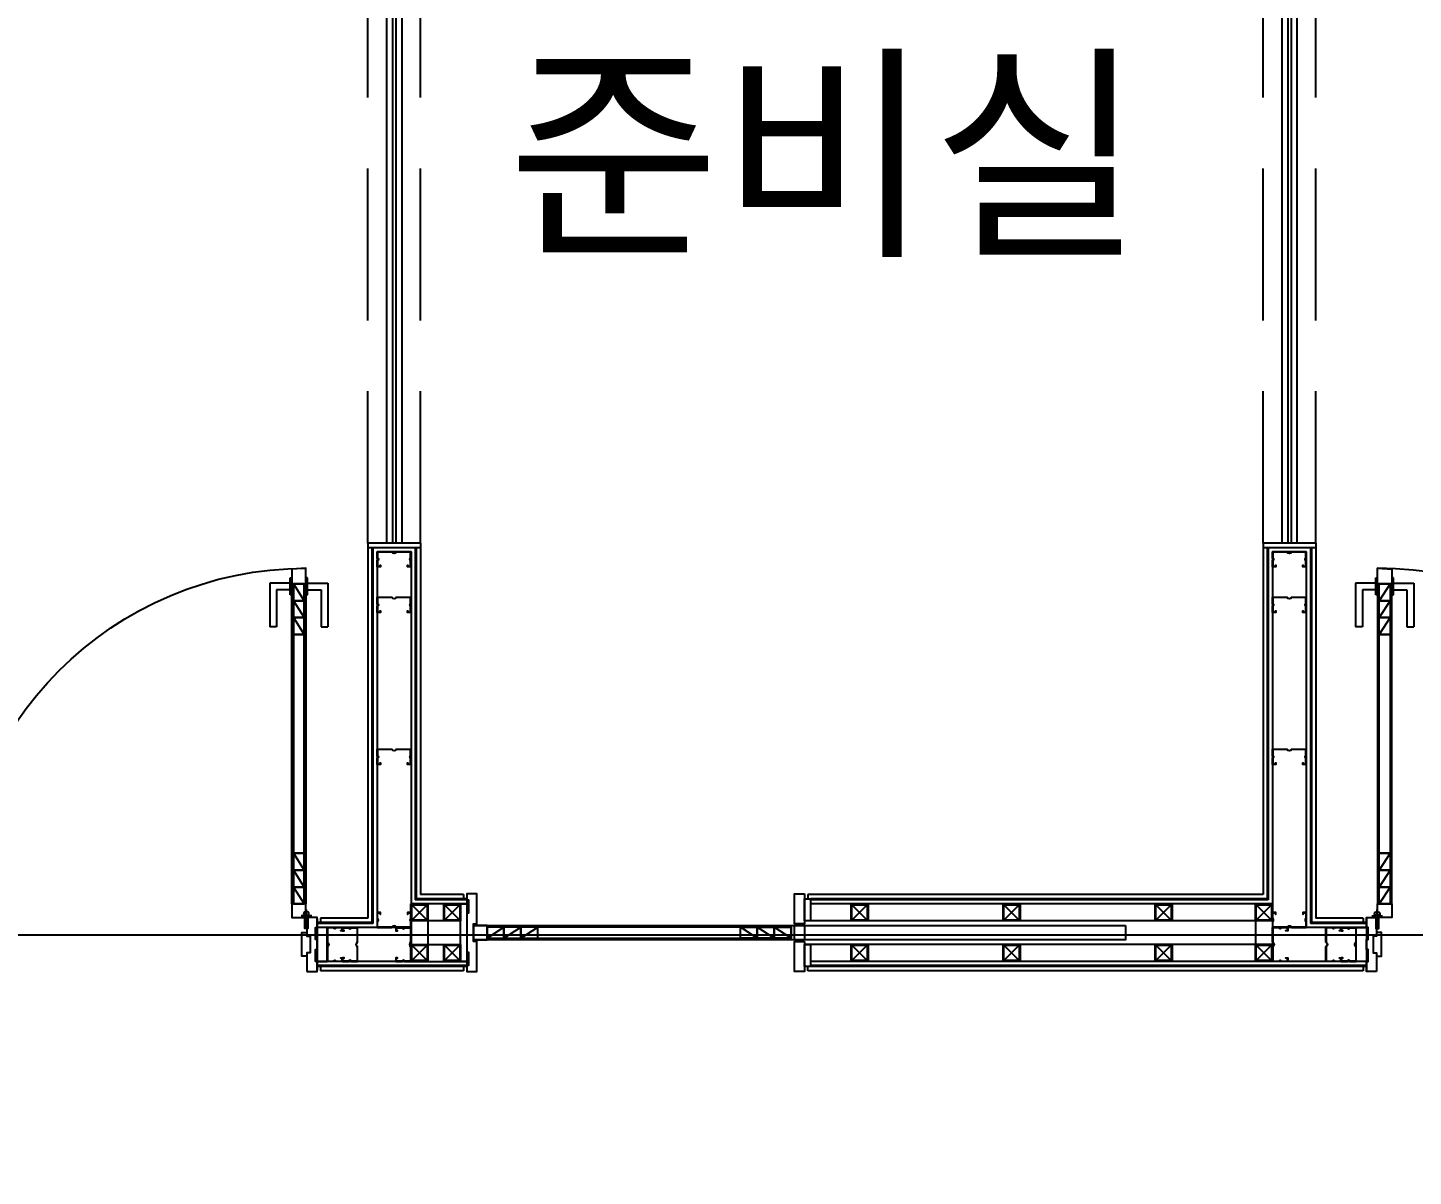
# Model space of a CAD drawing. Header units: metres. Extents: x 630750 to 860239, y 578133 to 726633.
# Drawn here: x 732145 to 736246, y 691096 to 694497 of the extents above; entities that cross this region are included whole.
import ezdxf

# ---------------------------------------------------------------- set-up
doc = ezdxf.new("R2010")
doc.units = ezdxf.units.M
doc.header["$LTSCALE"] = 300
for name, pattern in [('DASHED2', [0.375, 0.25, -0.125]), ('HID', [2.2, 1.5, -0.7]), ('HIDDEN', [2, 1, -1]), ('업무시설_xr-base$0$CONTINOUS', [0])]:
    doc.linetypes.add(name, pattern=pattern)
for name, color, linetype in [('A-CEN-1', 1, 'Continuous'), ('A-CON', 2, 'Continuous'), ('A-TXT', 3, 'Continuous'), ('A-WALL-CONC', 2, 'Continuous'), ('F-DOOR_FRAME', 4, 'Continuous'), ("IN-st'l pipe", 230, 'Continuous'), ('KUK-DOOR', 4, 'Continuous'), ('KUK-DOOR-FRAME', 4, 'Continuous'), ('KUK-DRYWALL', 4, 'Continuous'), ('KUK-F-천정라인', 8, 'DASHED2'), ("KUK-st'l pipe", 230, 'Continuous'), ('KUK-WINDOW', 4, 'Continuous'), ('KUK-석고보드', 201, 'Continuous')]:
    doc.layers.add(name, color=color, linetype=linetype)
doc.styles.add('돋움', font='')
doc.styles.get('돋움').set_extended_font_data('Dotum')

# ---------------------------------------------------------------- blocks, each defined once
blk = doc.blocks.new('50-pipe')
at = {"layer": "IN-st'l pipe", "color": 8}
for p, q in [((-371935.9, 186457.9), (-371981.3, 186503.3)), ((-371981.3, 186457.9), (-371935.9, 186503.3)), ((-371983.6, 186480.5), (-371981.3, 186483.3)), ((-371983.6, 186479), (-371981.3, 186481.9)), ((-371983.6, 186478.4), (-371981.3, 186481.3)), ((-371935.9, 186482.4), (-371933.6, 186485.2)), ((-371935.9, 186480.9), (-371933.6, 186483.7)), ((-371935.9, 186480.3), (-371933.6, 186483.2))]:
    blk.add_line(p, q, dxfattribs=at)
at = {"layer": "IN-st'l pipe", "color": 8, "linetype": 'HIDDEN', "ltscale": 10}
for p, q in [((-371959.8, 186503.3), (-371957.3, 186505.6)), ((-371958.5, 186503.3), (-371956, 186505.6)), ((-371957.9, 186503.3), (-371955.4, 186505.6)), ((-371961.5, 186455.6), (-371959, 186457.9)), ((-371960.2, 186455.6), (-371957.7, 186457.9)), ((-371959.5, 186455.6), (-371957, 186457.9))]:
    blk.add_line(p, q, dxfattribs=at)
at = {"layer": "IN-st'l pipe"}
for points in [[(-371933.6, 186455.6), (-371983.6, 186455.6), (-371983.6, 186505.6), (-371933.6, 186505.6)], [(-371935.9, 186457.9), (-371981.3, 186457.9), (-371981.3, 186503.3), (-371935.9, 186503.3)]]:
    blk.add_lwpolyline(points, close=True, dxfattribs=at)
blk = doc.blocks.new('con1')
at = {"layer": 'A-WALL-CONC', "linetype": '업무시설_xr-base$0$CONTINOUS'}
h = blk.add_hatch(color=253, dxfattribs=at)
h.dxf.hatch_style = 1
h.paths.add_polyline_path([(-302595.9, -253222.2), (-301895.9, -253222.2), (-301895.9, -253922.2), (-302595.9, -253922.2)])
h.paths.add_polyline_path([(-384245.9, -253222.2), (-383545.9, -253222.2), (-383545.9, -253922.2), (-384245.9, -253922.2)])
h.paths.add_polyline_path([(-335095.9, -253172.2), (-334295.9, -253172.2), (-334295.9, -253972.2), (-335095.9, -253972.2)])
h.paths.add_polyline_path([(-354895.9, -253172.2), (-354095.9, -253172.2), (-354095.9, -253972.2), (-354895.9, -253972.2)])
h.paths.add_polyline_path([(-374695.9, -253172.2), (-373895.9, -253172.2), (-373895.9, -253972.2), (-374695.9, -253972.2)])
h.paths.add_polyline_path([(-325195.9, -253172.2), (-324395.9, -253172.2), (-324395.9, -253972.2), (-325195.9, -253972.2)])
h.paths.add_polyline_path([(-364745.9, -253222.2), (-364045.9, -253222.2), (-364045.9, -253922.2), (-364745.9, -253922.2)])
h.paths.add_polyline_path([(-344945.9, -253222.2), (-344245.9, -253222.2), (-344245.9, -253922.2), (-344945.9, -253922.2)])
h.paths.add_polyline_path([(-310045.9, -253222.2), (-309345.9, -253222.2), (-309345.9, -253922.2), (-310045.9, -253922.2)])
h.paths.add_polyline_path([(-318595.9, -253172.2), (-317795.9, -253172.2), (-317795.9, -253972.2), (-318595.9, -253972.2)])
h.paths.add_polyline_path([(-384245.9, -310859.9), (-383445.9, -310859.9), (-383445.9, -311659.9), (-384245.9, -311659.9)])
h.paths.add_polyline_path([(-384245.9, -305472.2), (-383445.9, -305472.2), (-383445.9, -306272.2), (-384245.9, -306272.2)])
h.paths.add_polyline_path([(-384245.9, -295572.2), (-383445.9, -295572.2), (-383445.9, -296372.2), (-384245.9, -296372.2)])
h.paths.add_polyline_path([(-384195.9, -276472.2), (-383595.9, -276472.2), (-383595.9, -275872.2), (-384195.9, -275872.2)])
h.paths.add_polyline_path([(-384245.9, -285672.2), (-383445.9, -285672.2), (-383445.9, -286472.2), (-384245.9, -286472.2)])
h.paths.add_polyline_path([(-384295.9, -269172.2), (-383495.9, -269172.2), (-383495.9, -269972.2), (-384295.9, -269972.2)])
h.paths.add_polyline_path([(-384295.9, -260672.2), (-383495.9, -260672.2), (-383495.9, -261472.2), (-384295.9, -261472.2)])
h.paths.add_polyline_path([(-376995.9, -285572.2), (-376195.9, -285572.2), (-376195.9, -286372.2), (-376995.9, -286372.2)], flags=17)
h.paths.add_polyline_path([(-374695.9, -276572.2), (-373895.9, -276572.2), (-373895.9, -275772.2), (-374695.9, -275772.2)], flags=17)
h.paths.add_polyline_path([(-364695.9, -285772.2), (-364095.9, -285772.2), (-364095.9, -286372.2), (-364695.9, -286372.2)], flags=17)
h.paths.add_polyline_path([(-364795.9, -275772.2), (-363995.9, -275772.2), (-363995.9, -276572.2), (-364795.9, -276572.2)], flags=17)
edge = h.paths.add_edge_path(flags=16)
edge.add_arc((-376495.9, -295972.2), 450, 0, 360)
edge = h.paths.add_edge_path(flags=16)
edge.add_arc((-354495.9, -302572.2), 450, 0, 360)
edge = h.paths.add_edge_path(flags=16)
edge.add_arc((-364395.9, -295972.2), 350, 0, 360)
edge = h.paths.add_edge_path(flags=16)
edge.add_arc((-354495.9, -295972.2), 450, 0, 360)
edge = h.paths.add_edge_path(flags=16)
edge.add_arc((-344595.9, -302572.2), 350, 0, 360)
edge = h.paths.add_edge_path(flags=16)
edge.add_arc((-344595.9, -295972.2), 350, 0, 360)
edge = h.paths.add_edge_path(flags=16)
edge.add_arc((-364395.9, -302572.2), 350, 0, 360)
h.paths.add_polyline_path([(-375978.1, -305715.7), (-376743.7, -305483.5), (-376976, -306249), (-376210.4, -306481.3)], flags=17)
h.paths.add_polyline_path([(-378097.8, -312701.2), (-378863.4, -312468.9), (-379095.6, -313234.5), (-378330.1, -313466.8)], flags=16)
h.paths.add_polyline_path([(-354767.9, -312099.6), (-355533.5, -311867.3), (-355765.8, -312632.8), (-355000.2, -312865.1)], flags=17)
h.paths.add_polyline_path([(-347591.1, -314277.3), (-348356.6, -314045), (-348588.9, -314810.6), (-347823.4, -315042.9)], flags=17)
h.paths.add_polyline_path([(-349725.3, -321310.6), (-350490.8, -321078.3), (-350723.1, -321843.9), (-349957.6, -322076.2)], flags=17)
h.paths.add_polyline_path([(-359198.7, -318436), (-359964.3, -318203.7), (-360196.6, -318969.2), (-359431, -319201.5)], flags=17)
edge = h.paths.add_edge_path(flags=16)
edge.add_arc((-324745.9, -312472.2), 450, 0, 360)
h.paths.add_polyline_path([(-318595.9, -311972.2), (-317795.9, -311972.2), (-317795.9, -312972.2), (-318595.9, -312972.2)], flags=17)
edge = h.paths.add_edge_path(flags=16)
edge.add_arc((-335145.9, -312472.2), 350, 0, 360)
edge = h.paths.add_edge_path(flags=16)
edge.add_arc((-338616.5, -317418.6), 450, 0, 360)
h.paths.add_polyline_path([(-340251.8, -324185.3), (-341017.4, -323953), (-341249.7, -324718.5), (-340484.1, -324950.8)], flags=17)
edge = h.paths.add_edge_path(flags=17)
edge.add_arc((-324745.9, -319072.2), 450, 0, 360)
h.paths.add_polyline_path([(-318695.9, -318672.2), (-317695.9, -318672.2), (-317695.9, -319472.2), (-318695.9, -319472.2)], flags=17)
h.paths.add_polyline_path([(-310095.9, -327072.2), (-309295.9, -327072.2), (-309295.9, -327872.2), (-310095.9, -327872.2)])
h.paths.add_polyline_path([(-316095.9, -322372.2), (-316095.9, -325422.2), (-311307.7, -325422.2), (-311307.7, -325222.2), (-315895.9, -325222.2), (-315895.9, -322572.2), (-309695.9, -322572.2), (-309695.9, -325222.2), (-310307.7, -325222.2), (-310307.7, -325422.2), (-309495.9, -325422.2), (-309495.9, -322372.2)], flags=17)
edge = h.paths.add_edge_path(flags=17)
edge.add_arc((-324795.9, -327472.2), 400, 0, 360)
edge = h.paths.add_edge_path(flags=17)
edge.add_arc((-318195.9, -329272.2), 450, 0, 360)
h.paths.add_polyline_path([(-310095.9, -331472.2), (-309295.9, -331472.2), (-309295.9, -332272.2), (-310095.9, -332272.2)])
edge = h.paths.add_edge_path(flags=16)
edge.add_arc((-334695.9, -302572.2), 350, 0, 360)
edge = h.paths.add_edge_path(flags=17)
edge.add_arc((-334695.9, -286072.2), 350, 0, 360)
edge = h.paths.add_edge_path(flags=16)
edge.add_arc((-334695.9, -295972.2), 350, 0, 360)
edge = h.paths.add_edge_path(flags=17)
edge.add_arc((-344595.9, -286072.2), 450, 0, 360)
h.paths.add_polyline_path([(-318595.9, -295472.2), (-317795.9, -295472.2), (-317795.9, -296472.2), (-318595.9, -296472.2)], flags=17)
h.paths.add_polyline_path([(-318595.9, -302072.2), (-317795.9, -302072.2), (-317795.9, -303072.2), (-318595.9, -303072.2)], flags=17)
edge = h.paths.add_edge_path(flags=16)
edge.add_arc((-324795.9, -302572.2), 450, 0, 360)
edge = h.paths.add_edge_path(flags=16)
edge.add_arc((-324795.9, -295972.2), 450, 0, 360)
edge = h.paths.add_edge_path(flags=17)
edge.add_arc((-324795.9, -286072.2), 450, 0, 360)
edge = h.paths.add_edge_path(flags=17)
edge.add_arc((-334695.9, -276172.2), 450, 0, 360)
edge = h.paths.add_edge_path(flags=17)
edge.add_arc((-344595.9, -276172.2), 450, 0, 360)
h.paths.add_polyline_path([(-318595.9, -275772.2), (-317795.9, -275772.2), (-317795.9, -276572.2), (-318595.9, -276572.2)], flags=17)
h.paths.add_polyline_path([(-318595.9, -285672.2), (-317795.9, -285672.2), (-317795.9, -286472.2), (-318595.9, -286472.2)], flags=17)
edge = h.paths.add_edge_path(flags=17)
edge.add_arc((-324795.9, -276172.2), 450, 0, 360)
h.paths.add_polyline_path([(-364795.9, -260672.2), (-363995.9, -260672.2), (-363995.9, -261472.2), (-364795.9, -261472.2)])
h.paths.add_polyline_path([(-364795.9, -269172.2), (-363995.9, -269172.2), (-363995.9, -269972.2), (-364795.9, -269972.2)], flags=17)
h.paths.add_polyline_path([(-325195.9, -269172.2), (-324395.9, -269172.2), (-324395.9, -269972.2), (-325195.9, -269972.2)], flags=17)
h.paths.add_polyline_path([(-310845.9, -260722.2), (-310045.9, -260722.2), (-310045.9, -261522.2), (-310845.9, -261522.2)], flags=17)
h.paths.add_polyline_path([(-325195.9, -260672.2), (-324395.9, -260672.2), (-324395.9, -261472.2), (-325195.9, -261472.2)])
h.paths.add_polyline_path([(-335095.9, -260672.2), (-334295.9, -260672.2), (-334295.9, -261472.2), (-335095.9, -261472.2)])
h.paths.add_polyline_path([(-344995.9, -260672.2), (-344195.9, -260672.2), (-344195.9, -261472.2), (-344995.9, -261472.2)])
h.paths.add_polyline_path([(-354895.9, -260672.2), (-354095.9, -260672.2), (-354095.9, -261472.2), (-354895.9, -261472.2)])
h.paths.add_polyline_path([(-354895.9, -269172.2), (-354095.9, -269172.2), (-354095.9, -269972.2), (-354895.9, -269972.2)], flags=17)
h.paths.add_polyline_path([(-344995.9, -269172.2), (-344195.9, -269172.2), (-344195.9, -269972.2), (-344995.9, -269972.2)], flags=17)
h.paths.add_polyline_path([(-335095.9, -269172.2), (-334295.9, -269172.2), (-334295.9, -269972.2), (-335095.9, -269972.2)], flags=17)
h.paths.add_polyline_path([(-310145.9, -275772.2), (-309345.9, -275772.2), (-309345.9, -276572.2), (-310145.9, -276572.2)])
h.paths.add_polyline_path([(-310145.9, -269172.2), (-309345.9, -269172.2), (-309345.9, -269972.2), (-310145.9, -269972.2)])
h.paths.add_polyline_path([(-309945.9, -312172.2), (-309345.9, -312172.2), (-309345.9, -312772.2), (-309945.9, -312772.2)], flags=17)
h.paths.add_polyline_path([(-309945.9, -302272.2), (-309345.9, -302272.2), (-309345.9, -302872.2), (-309945.9, -302872.2)], flags=17)
h.paths.add_polyline_path([(-310145.9, -295572.2), (-309345.9, -295572.2), (-309345.9, -296372.2), (-310145.9, -296372.2)])
h.paths.add_polyline_path([(-310145.9, -285672.2), (-309345.9, -285672.2), (-309345.9, -286472.2), (-310145.9, -286472.2)])
h.paths.add_polyline_path([(-366406.6, -311179.9), (-366585, -311089.4), (-367172.8, -312248.9), (-366994.4, -312339.4)], flags=16)
h.paths.add_polyline_path([(-367582.3, -313498.9), (-367760.7, -313408.4), (-368303.3, -314478.7), (-368124.9, -314569.2)], flags=16)
h.paths.add_polyline_path([(-374501.4, -323406.8), (-375266.9, -323174.5), (-375499.2, -323940), (-374733.7, -324172.3)], flags=17)
h.paths.add_polyline_path([(-380817, -321490.3), (-381582.5, -321258), (-381814.8, -322023.6), (-381049.3, -322255.9)])
h.paths.add_polyline_path([(-319504.7, -329605.3), (-319562.8, -329796.7), (-318586.8, -330092.9), (-318528.7, -329901.5)], flags=17)
h.paths.add_polyline_path([(-317399.5, -330244.1), (-317457.6, -330435.5), (-316481.5, -330731.7), (-316423.5, -330540.3)], flags=17)
h.paths.add_polyline_path([(-315294.3, -330882.9), (-315352.4, -331074.3), (-314376.3, -331370.5), (-314318.3, -331179.1)], flags=17)
h.paths.add_polyline_path([(-313189.1, -331521.7), (-313247.2, -331713.1), (-312271.1, -332009.3), (-312213, -331817.9)], flags=17)
h.paths.add_polyline_path([(-311083.9, -332160.5), (-311142, -332351.9), (-310165.9, -332648.1), (-310107.8, -332456.7)], flags=17)
h.paths.add_polyline_path([(-308978.7, -332799.4), (-309036.7, -332990.7), (-308060.7, -333286.9), (-308002.6, -333095.5)])
h.paths.add_polyline_path([(-306873.5, -333438.2), (-306931.5, -333629.5), (-305955.5, -333925.7), (-305897.4, -333734.3)])
h.paths.add_polyline_path([(-321610, -328966.5), (-321668, -329157.9), (-320692, -329454.1), (-320633.9, -329262.7)], flags=17)
h.paths.add_polyline_path([(-304768.2, -334077), (-304826.3, -334268.4), (-303850.3, -334564.5), (-303792.2, -334373.1)])
h.paths.add_polyline_path([(-366379.8, -308837.3), (-366525.2, -309124), (-365780.1, -309501.8), (-365997.1, -309929.9), (-365818.7, -310020.4), (-365281.9, -308961.4), (-368992.7, -307835.4), (-369050.7, -308026.8), (-368955, -308055.9), (-369303.5, -309204.2), (-369399.2, -309175.1), (-369457.2, -309366.5), (-369361.5, -309395.5), (-371190.9, -315424.1), (-373726.7, -314654.6), (-371897.4, -308626.1), (-370414.2, -309076.1), (-370356.1, -308884.7), (-371839.3, -308434.7), (-371490.9, -307286.4), (-370007.6, -307736.5), (-369949.6, -307545.1), (-371624.2, -307036.9), (-373976.1, -314787.9), (-369001.2, -316297.6), (-368712.8, -315728.7), (-368891.1, -315638.2), (-369103.7, -316057.4), (-370999.5, -315482.2), (-368763.6, -308113.9)], flags=17)
edge = h.paths.add_edge_path()
edge.add_line((-317995.9, -269122.2), (-318195.9, -269122.2))
edge.add_line((-318195.9, -266622.2), (-317995.9, -266622.2))
edge.add_line((-318195.9, -265972.2), (-318195.9, -266622.2))
edge.add_line((-318195.9, -269122.2), (-318195.9, -269672.2))
edge.add_line((-317995.9, -269472.2), (-317995.9, -269122.2))
edge.add_line((-317995.9, -266622.2), (-317995.9, -265972.2))
edge.add_line((-317070.9, -260922.2), (-317070.9, -260722.2))
edge.add_line((-317070.9, -260722.2), (-314895.9, -260722.2))
edge.add_line((-314895.9, -260722.2), (-314895.9, -260922.2))
edge.add_line((-314895.9, -260922.2), (-317070.9, -260922.2))
edge.add_line((-318195.9, -265972.2), (-321995.9, -265972.2))
edge.add_line((-321995.9, -265972.2), (-321995.9, -262022.2))
edge.add_line((-321995.9, -262022.2), (-321795.9, -262022.2))
edge.add_line((-321795.9, -262022.2), (-321795.9, -262922.2))
edge.add_line((-321795.9, -262922.2), (-321695.9, -262922.2))
edge.add_line((-321695.9, -262922.2), (-321695.9, -263122.2))
edge.add_line((-321695.9, -263122.2), (-321795.9, -263122.2))
edge.add_line((-321795.9, -263122.2), (-321795.9, -265772.2))
edge.add_line((-321795.9, -265772.2), (-314195.9, -265772.2))
edge.add_line((-314195.9, -265772.2), (-314195.9, -263122.2))
edge.add_line((-314195.9, -263122.2), (-320695.9, -263122.2))
edge.add_line((-320695.9, -263122.2), (-320695.9, -262922.2))
edge.add_line((-320695.9, -262922.2), (-319545.9, -262922.2))
edge.add_line((-319545.9, -262922.2), (-319545.9, -260922.2))
edge.add_line((-319545.9, -260922.2), (-321795.9, -260922.2))
edge.add_line((-321795.9, -260922.2), (-321795.9, -261022.2))
edge.add_line((-321795.9, -261022.2), (-321995.9, -261022.2))
edge.add_line((-321995.9, -261022.2), (-321995.9, -260722.2))
edge.add_line((-321995.9, -260722.2), (-317770.9, -260722.2))
edge.add_line((-317770.9, -260722.2), (-317770.9, -260922.2))
edge.add_line((-317995.9, -269472.2), (-314195.9, -269472.2))
edge.add_line((-314195.9, -269472.2), (-314195.9, -265972.2))
edge.add_line((-314195.9, -265972.2), (-317995.9, -265972.2))
edge.add_line((-317770.9, -260922.2), (-319345.9, -260922.2))
edge.add_line((-319345.9, -260922.2), (-319345.9, -262922.2))
edge.add_line((-319345.9, -262922.2), (-314195.9, -262922.2))
edge.add_line((-314195.9, -262922.2), (-314195.9, -260722.2))
edge.add_line((-314195.9, -260722.2), (-313995.9, -260722.2))
edge.add_line((-313995.9, -260722.2), (-313995.9, -269672.2))
edge.add_line((-313995.9, -269672.2), (-318195.9, -269672.2))
edge.add_line((-309345.9, -286472.2), (-309345.9, -312772.2))
edge.add_line((-309545.9, -302872.2), (-309545.9, -312172.2))
edge.add_line((-309545.9, -296372.2), (-309545.9, -302272.2))
edge.add_line((-309545.9, -286472.2), (-309545.9, -295572.2))
edge.add_line((-375426.6, -323700.8), (-380976.7, -322016.6))
edge.add_line((-334860, -324841.4), (-335146.9, -325786.6))
edge.add_line((-334660.1, -325215.5), (-334859.8, -325873.7))
edge.add_line((-324795.9, -328208.8), (-324795.9, -327872.2))
edge.add_line((-324595.9, -328060.4), (-324595.9, -327818.6))
edge.add_line((-324795.9, -328208.8), (-322797.2, -328815.2))
edge.add_line((-322797.2, -328815.2), (-322739.1, -328623.9))
edge.add_line((-322739.1, -328623.9), (-324595.9, -328060.4))
edge.add_line((-337531.2, -334677.3), (-338201, -334474.1))
edge.add_line((-338201, -334474.1), (-338404.3, -335143.9))
edge.add_line((-338404.3, -335143.9), (-337734.4, -335347.2))
edge.add_line((-337734.4, -335347.2), (-337531.2, -334677.3))
edge = h.paths.add_edge_path()
edge.add_line((-339857.9, -323400.5), (-339799.8, -323209.1))
edge.add_line((-339799.8, -323209.1), (-337930.3, -317052.2))
edge.add_line((-337930.3, -317052.2), (-338217.3, -316965))
edge.add_line((-338217.3, -316965), (-338268.5, -317133.4))
edge.add_arc((-338616.5, -317418.6), 450, -73.1135, 39.3318, ccw=False)
edge.add_line((-338485.8, -317849.2), (-340145, -323313.3))
edge.add_line((-340145, -323313.3), (-339857.9, -323400.5))
blk = doc.blocks.new('힌지')
at = {"layer": 'F-DOOR_FRAME', "color": 175}
for p, q in [((444293.8, 289039.7, 0), (444262.2, 289039.7, 0)), ((444293.8, 289039.7, 0), (444262.2, 289039.7, 0)), ((444278, 289049.1, 0), (444278, 289020.8, 0))]:
    blk.add_line(p, q, dxfattribs=at)
at = {"layer": 'F-DOOR_FRAME', "color": 175, "elevation": 0}
for points in [[(444276.3, 289042.2), (444276.3, 289076.8), (444273.3, 289076.8), (444273.3, 289041.9), (444270.9, 289035.1, -0.190658), (444275.4, 289038.8)], [(444282.3, 289041.9), (444282.3, 289076.8), (444279.3, 289076.8), (444279.3, 289042.2), (444280.2, 289038.8, -0.190658), (444284.8, 289035.1)]]:
    blk.add_lwpolyline(points, format="xyb", close=True, dxfattribs=at)
at = {"layer": 'F-DOOR_FRAME', "color": 175}
blk.add_circle((444277.8, 289034.7, 0), 8, dxfattribs=at)
blk = doc.blocks.new('A$C45826E51')
at = {"layer": 'KUK-DOOR', "color": 6}
for p, q in [((60, 990.4, -6432.8), (0, 990.4, -6432.8)), ((0, 990.4, -6432.8), (0, 860.4, -6432.8)), ((60, 954.9, -6432.8), (60, 1005.9, -6432.8)), ((60, 1005.9, -6432.8), (65, 1005.9, 0)), ((112, 1005.9, 0), (107, 1005.9, 6432.8)), ((112, 954.9, 0), (112, 1005.9, 0)), ((112, 990.4, 0), (172, 990.4, 0)), ((172, 990.4, 0), (172, 860.4, 0)), ((60, 970.4, -6432.8), (20, 970.4, -6432.8)), ((20, 970.4, -6432.8), (20, 860.4, -6432.8)), ((65, 954.9, -6432.8), (60, 954.9, -6432.8)), ((107, 954.9, 0), (112, 954.9, 0)), ((112, 970.4, 0), (152, 970.4, 0)), ((152, 970.4, 0), (152, 860.4, 0)), ((20, 860.4, -6432.8), (0, 860.4, -6432.8)), ((152, 860.4, 0), (172, 860.4, 0))]:
    blk.add_line(p, q, dxfattribs=at)
at = {"layer": 'KUK-DOOR', "color": 251}
for p, q in [((65, 1004.2, -6432.8), (60, 1004.2, -6432.8)), ((65, 1002.6, -6432.8), (60, 1002.6, -6432.8)), ((65, 1000, -6432.8), (60, 1000, -6432.8)), ((65, 995.5, -6432.8), (60, 995.5, -6432.8)), ((65, 989.3, -6432.8), (60, 989.3, -6432.8)), ((107, 1004.2, 0), (112, 1004.2, 0)), ((107, 1002.6, 0), (112, 1002.6, 0)), ((107, 1000, 0), (112, 1000, 0)), ((107, 995.5, 0), (112, 995.5, 0)), ((107, 989.3, 0), (112, 989.3, 0)), ((65, 971.5, -6432.8), (60, 971.5, -6432.8)), ((65, 965.3, -6432.8), (60, 965.3, -6432.8)), ((65, 960.8, -6432.8), (60, 960.8, -6432.8)), ((65, 958.2, -6432.8), (60, 958.2, -6432.8)), ((65, 956.6, -6432.8), (60, 956.6, -6432.8)), ((65, 955.4, -6432.8), (60, 955.4, -6432.8)), ((107, 971.5, 0), (112, 971.5, 0)), ((107, 965.3, 0), (112, 965.3, 0)), ((107, 960.8, 0), (112, 960.8, 0)), ((107, 958.2, 0), (112, 958.2, 0)), ((107, 956.6, 0), (112, 956.6, 0)), ((107, 955.4, 0), (112, 955.4, 0))]:
    blk.add_line(p, q, dxfattribs=at)
at = {"layer": 'KUK-DOOR', "color": 1, "ltscale": 100}
for p, q in [((102, 987.9, 0), (70, 937.9, 0)), ((102, 937.9, 0), (70, 887.9, 0)), ((102, 887.9, 0), (70, 837.9, 0)), ((102, 190, 0), (70, 140, 0)), ((102, 140, 0), (70, 90, 0)), ((102, 90, 0), (70, 40, 0))]:
    blk.add_line(p, q, dxfattribs=at)
at = {"layer": 'KUK-DOOR', "color": 8}
blk.add_line((102, 837.9, 0), (70, 837.9, 0), dxfattribs=at)
at = {"layer": 'KUK-DOOR', "color": 7, "elevation": 0}
for points in [[(65, 1024.9), (65, 1033.9), (107, 1031.4), (107, 987.9), (65, 987.9), (65, 1024.9)], [(65, 987.9), (65, 40)], [(107, 40), (107, 987.9)], [(65, 40), (107, 40), (107, 0), (103, 0), (103, 0), (65, 0), (65, 40)]]:
    blk.add_lwpolyline(points, dxfattribs=at)
at = {"layer": 'KUK-DOOR', "color": 1, "ltscale": 100, "elevation": 0}
for points in [[(102, 987.9), (102, 937.9), (70, 937.9), (70, 987.9)], [(102, 937.9), (102, 887.9), (70, 887.9), (70, 937.9)], [(102, 887.9), (102, 837.9), (70, 837.9), (70, 887.9)], [(102, 837.9), (102, 190), (70, 190), (70, 837.9)], [(102, 190), (102, 140), (70, 140), (70, 190)], [(102, 140), (102, 90), (70, 90), (70, 140)], [(102, 90), (102, 40), (70, 40), (70, 90)]]:
    blk.add_lwpolyline(points, close=True, dxfattribs=at)
at = {"layer": 'KUK-DOOR', "color": 1, "elevation": 0}
blk.add_lwpolyline([(65, 40), (102, 40)], dxfattribs=at)
at = {"layer": 'KUK-DOOR', "color": 1}
blk.add_arc((64.5, -0.2, 0), 1034.2, 0.0121, 89.9709, dxfattribs=at)

msp = doc.modelspace()

# ---------------------------------------------------------------- linework, layer by layer
for p, q in [((733307.4, 692970.2), (733157.4, 692970.2)), ((735957.4, 692970.2), (735807.4, 692970.2))]:
    msp.add_line(p, q)
at = {"layer": 'A-CEN-1', "linetype": 'Continuous'}
msp.add_line((796986.4, 691810.2), (657202.6, 691810.2), dxfattribs=at)
at = {"layer": 'KUK-DOOR', "color": 1, "ltscale": 100}
for p, q in [((733504.4, 691801.2), (733554.4, 691833.2)), ((733554.4, 691801.2), (733604.4, 691833.2)), ((733604.4, 691801.2), (733654.4, 691833.2)), ((734304.4, 691801.2), (734254.4, 691833.2)), ((734354.4, 691801.2), (734304.4, 691833.2)), ((734404.4, 691801.2), (734354.4, 691833.2))]:
    msp.add_line(p, q, dxfattribs=at)
at = {"layer": 'KUK-DOOR'}
for points in [[(734444.4, 691838.2), (734444.4, 691796.2), (733464.4, 691796.2), (733464.4, 691838.2)], [(733464.4, 691838.2), (733464.4, 691796.2), (733504.4, 691796.2), (733504.4, 691838.2)], [(734444.4, 691838.2), (734444.4, 691796.2), (734404.4, 691796.2), (734404.4, 691838.2)]]:
    msp.add_lwpolyline(points, close=True, dxfattribs=at)
at = {"layer": 'KUK-DOOR', "color": 1, "ltscale": 100}
for points in [[(733504.4, 691833.2), (733504.4, 691801.2), (733554.4, 691801.2), (733554.4, 691833.2)], [(733504.4, 691833.2), (733504.4, 691801.2), (734404.4, 691801.2), (734404.4, 691833.2)], [(733554.4, 691833.2), (733554.4, 691801.2), (733604.4, 691801.2), (733604.4, 691833.2)], [(733604.4, 691833.2), (733604.4, 691801.2), (733654.4, 691801.2), (733654.4, 691833.2)], [(734304.4, 691833.2), (734304.4, 691801.2), (734254.4, 691801.2), (734254.4, 691833.2)], [(734354.4, 691833.2), (734354.4, 691801.2), (734304.4, 691801.2), (734304.4, 691833.2)], [(734404.4, 691833.2), (734404.4, 691801.2), (734354.4, 691801.2), (734354.4, 691833.2)]]:
    msp.add_lwpolyline(points, close=True, dxfattribs=at)
at = {"layer": 'KUK-DOOR', "color": 8}
msp.add_lwpolyline([(735394.4, 691838.2), (735394.4, 691796.2), (734414.4, 691796.2), (734414.4, 691838.2)], close=True, dxfattribs=at)
at = {"layer": 'KUK-DOOR-FRAME', "color": 8, "linetype": 'HID'}
for p, q in [((733151.4, 692970.2), (733151.4, 695370.2)), ((733307.4, 692970.2), (733307.4, 695370.2)), ((735801.4, 692970.2), (735801.4, 695370.2)), ((735957.4, 692970.2), (735957.4, 695370.2))]:
    msp.add_line(p, q, dxfattribs=at)
at = {"layer": 'KUK-DOOR-FRAME', "extrusion": (0, 1.80681e-09, 1)}
msp.add_lwpolyline([(733474.4, 691932.2), (733474.4, 691932.2), (733474.4, 691932.2), (733474.4, 691932.2), (733474.4, 691932.2), (733450.4, 691932.2), (733444.4, 691932.2), (733444.4, 691927.7), (733444.4, 691914.7), (733449.4, 691914.7), (733449.4, 691874.7), (733444.4, 691874.7), (733444.4, 691759.7), (733449.4, 691759.7), (733449.4, 691719.7), (733444.4, 691719.7), (733444.4, 691702.2), (733450.4, 691702.2), (733450.4, 691702.2), (733474.4, 691702.2), (733474.4, 691791.2), (733464.4, 691791.2), (733464.4, 691843.2), (733474.4, 691843.2), (733474.4, 691932.2)], dxfattribs=at)
at = {"layer": 'KUK-DOOR-FRAME'}
for points in [[(734444.4, 691932.2), (734444.4, 691843.2), (734414.4, 691843.2), (734414.4, 691932.2)], [(734444.4, 691791.2), (734444.4, 691702.2), (734414.4, 691702.2), (734414.4, 691791.2)]]:
    msp.add_lwpolyline(points, close=True, dxfattribs=at)
for points in [[(732971.4, 691702.2), (732971.4, 691702.2), (732971.4, 691702.2), (732971.4, 691702.2), (732971.4, 691702.2), (732995.4, 691702.2), (733001.4, 691702.2), (733001.4, 691705.7), (733001.4, 691732.2), (732996.4, 691732.2), (732996.4, 691767.2), (733001.4, 691767.2), (733001.4, 691797.2), (732996.4, 691797.2), (732996.4, 691832.2), (733001.4, 691832.2), (733001.4, 691862.2), (732995.4, 691862.2), (732995.4, 691862.2), (732971.4, 691862.2), (732971.4, 691807.2), (732981.4, 691807.2), (732981.4, 691757.2), (732971.4, 691757.2), (732971.4, 691702.2)], [(736137.4, 691702.2), (736137.4, 691702.2), (736137.4, 691702.2), (736137.4, 691702.2), (736137.4, 691702.2), (736113.4, 691702.2), (736107.4, 691702.2), (736107.4, 691705.7), (736107.4, 691732.2), (736112.4, 691732.2), (736112.4, 691767.2), (736107.4, 691767.2), (736107.4, 691797.2), (736112.4, 691797.2), (736112.4, 691832.2), (736107.4, 691832.2), (736107.4, 691862.2), (736113.4, 691862.2), (736113.4, 691862.2), (736137.4, 691862.2), (736137.4, 691807.2), (736127.4, 691807.2), (736127.4, 691757.2), (736137.4, 691757.2), (736137.4, 691702.2)]]:
    msp.add_lwpolyline(points, dxfattribs=at)
at = {"layer": 'KUK-DOOR-FRAME', "extrusion": (0, -1.80681e-09, 1)}
for points in [[(732981.4, 691757.2), (732971.4, 691757.2), (732971.4, 691747.2), (732956.4, 691747.2), (732956.4, 691817.2), (732971.4, 691817.2), (732971.4, 691807.2), (732981.4, 691807.2), (732981.4, 691757.2)], [(736127.4, 691757.2), (736137.4, 691757.2), (736137.4, 691747.2), (736152.4, 691747.2), (736152.4, 691817.2), (736137.4, 691817.2), (736137.4, 691807.2), (736127.4, 691807.2), (736127.4, 691757.2)]]:
    msp.add_lwpolyline(points, dxfattribs=at)
at = {"layer": 'KUK-DRYWALL'}
for p, q in [((733179.4, 692945.2), (733179.4, 691832.2)), ((733279.4, 692945.2), (733179.4, 692945.2)), ((733279.4, 692945.2), (733279.4, 691732.2)), ((735829.4, 692945.2), (735829.4, 691832.2)), ((735929.4, 692945.2), (735829.4, 692945.2)), ((735929.4, 692945.2), (735929.4, 691832.2)), ((733279.4, 691832.2), (733001.4, 691832.2)), ((736107.4, 691832.2), (735829.4, 691832.2)), ((733279.4, 691732.2), (733001.4, 691732.2)), ((736107.4, 691732.2), (735829.4, 691732.2))]:
    msp.add_line(p, q, dxfattribs=at)
at = {"layer": 'KUK-DRYWALL', "color": 8}
for points in [[(733189.4, 692901.2), (733189.4, 692900.2), (733179.4, 692900.2), (733179.4, 692920.2, 1), (733179.4, 692925.2), (733179.4, 692945.2), (733222.9, 692945.2, 0.589997), (733235.9, 692945.2), (733279.4, 692945.2), (733279.4, 692925.2, 1), (733279.4, 692920.2), (733279.4, 692900.2), (733269.4, 692900.2), (733269.4, 692905.2), (733270.4, 692905.2), (733270.4, 692901.2), (733278.4, 692901.2), (733278.4, 692919.4, -0.745356), (733278.4, 692926.1), (733278.4, 692944.2), (733236.5, 692944.2, -0.542783), (733222.3, 692944.2), (733180.4, 692944.2), (733180.4, 692926.1, -0.745356), (733180.4, 692919.4), (733180.4, 692901.2), (733188.4, 692901.2), (733188.4, 692905.2), (733189.4, 692905.2), (733189.4, 692900.2)], [(735839.4, 692901.2), (735839.4, 692900.2), (735829.4, 692900.2), (735829.4, 692920.2, 1), (735829.4, 692925.2), (735829.4, 692945.2), (735872.9, 692945.2, 0.589997), (735885.9, 692945.2), (735929.4, 692945.2), (735929.4, 692925.2, 1), (735929.4, 692920.2), (735929.4, 692900.2), (735919.4, 692900.2), (735919.4, 692905.2), (735920.4, 692905.2), (735920.4, 692901.2), (735928.4, 692901.2), (735928.4, 692919.4, -0.745356), (735928.4, 692926.1), (735928.4, 692944.2), (735886.5, 692944.2, -0.542783), (735872.3, 692944.2), (735830.4, 692944.2), (735830.4, 692926.1, -0.745356), (735830.4, 692919.4), (735830.4, 692901.2), (735838.4, 692901.2), (735838.4, 692905.2), (735839.4, 692905.2), (735839.4, 692900.2)], [(733189.4, 692766.2), (733189.4, 692765.2), (733179.4, 692765.2), (733179.4, 692785.2, 1), (733179.4, 692790.2), (733179.4, 692810.2), (733222.9, 692810.2, 0.589997), (733235.9, 692810.2), (733279.4, 692810.2), (733279.4, 692790.2, 1), (733279.4, 692785.2), (733279.4, 692765.2), (733269.4, 692765.2), (733269.4, 692770.2), (733270.4, 692770.2), (733270.4, 692766.2), (733278.4, 692766.2), (733278.4, 692784.4, -0.745356), (733278.4, 692791.1), (733278.4, 692809.2), (733236.5, 692809.2, -0.542783), (733222.3, 692809.2), (733180.4, 692809.2), (733180.4, 692791.1, -0.745356), (733180.4, 692784.4), (733180.4, 692766.2), (733188.4, 692766.2), (733188.4, 692770.2), (733189.4, 692770.2), (733189.4, 692765.2)], [(735839.4, 692766.2), (735839.4, 692765.2), (735829.4, 692765.2), (735829.4, 692785.2, 1), (735829.4, 692790.2), (735829.4, 692810.2), (735872.9, 692810.2, 0.589997), (735885.9, 692810.2), (735929.4, 692810.2), (735929.4, 692790.2, 1), (735929.4, 692785.2), (735929.4, 692765.2), (735919.4, 692765.2), (735919.4, 692770.2), (735920.4, 692770.2), (735920.4, 692766.2), (735928.4, 692766.2), (735928.4, 692784.4, -0.745356), (735928.4, 692791.1), (735928.4, 692809.2), (735886.5, 692809.2, -0.542783), (735872.3, 692809.2), (735830.4, 692809.2), (735830.4, 692791.1, -0.745356), (735830.4, 692784.4), (735830.4, 692766.2), (735838.4, 692766.2), (735838.4, 692770.2), (735839.4, 692770.2), (735839.4, 692765.2)], [(733189.4, 692316.2), (733189.4, 692315.2), (733179.4, 692315.2), (733179.4, 692335.2, 1), (733179.4, 692340.2), (733179.4, 692360.2), (733222.9, 692360.2, 0.589997), (733235.9, 692360.2), (733279.4, 692360.2), (733279.4, 692340.2, 1), (733279.4, 692335.2), (733279.4, 692315.2), (733269.4, 692315.2), (733269.4, 692320.2), (733270.4, 692320.2), (733270.4, 692316.2), (733278.4, 692316.2), (733278.4, 692334.4, -0.745356), (733278.4, 692341.1), (733278.4, 692359.2), (733236.5, 692359.2, -0.542783), (733222.3, 692359.2), (733180.4, 692359.2), (733180.4, 692341.1, -0.745356), (733180.4, 692334.4), (733180.4, 692316.2), (733188.4, 692316.2), (733188.4, 692320.2), (733189.4, 692320.2), (733189.4, 692315.2)], [(735839.4, 692316.2), (735839.4, 692315.2), (735829.4, 692315.2), (735829.4, 692335.2, 1), (735829.4, 692340.2), (735829.4, 692360.2), (735872.9, 692360.2, 0.589997), (735885.9, 692360.2), (735929.4, 692360.2), (735929.4, 692340.2, 1), (735929.4, 692335.2), (735929.4, 692315.2), (735919.4, 692315.2), (735919.4, 692320.2), (735920.4, 692320.2), (735920.4, 692316.2), (735928.4, 692316.2), (735928.4, 692334.4, -0.745356), (735928.4, 692341.1), (735928.4, 692359.2), (735886.5, 692359.2, -0.542783), (735872.3, 692359.2), (735830.4, 692359.2), (735830.4, 692341.1, -0.745356), (735830.4, 692334.4), (735830.4, 692316.2), (735838.4, 692316.2), (735838.4, 692320.2), (735839.4, 692320.2), (735839.4, 692315.2)], [(733189.4, 691876.2), (733189.4, 691877.2), (733179.4, 691877.2), (733179.4, 691857.2, -1), (733179.4, 691852.2), (733179.4, 691832.2), (733222.9, 691832.2, -0.589997), (733235.9, 691832.2), (733279.4, 691832.2), (733279.4, 691852.2, -1), (733279.4, 691857.2), (733279.4, 691877.2), (733269.4, 691877.2), (733269.4, 691872.2), (733270.4, 691872.2), (733270.4, 691876.2), (733278.4, 691876.2), (733278.4, 691858.1, 0.745356), (733278.4, 691851.4), (733278.4, 691833.2), (733236.5, 691833.2, 0.542783), (733222.3, 691833.2), (733180.4, 691833.2), (733180.4, 691851.4, 0.745356), (733180.4, 691858.1), (733180.4, 691876.2), (733188.4, 691876.2), (733188.4, 691872.2), (733189.4, 691872.2), (733189.4, 691877.2)], [(735839.4, 691876.2), (735839.4, 691877.2), (735829.4, 691877.2), (735829.4, 691857.2, -1), (735829.4, 691852.2), (735829.4, 691832.2), (735872.9, 691832.2, -0.589997), (735885.9, 691832.2), (735929.4, 691832.2), (735929.4, 691852.2, -1), (735929.4, 691857.2), (735929.4, 691877.2), (735919.4, 691877.2), (735919.4, 691872.2), (735920.4, 691872.2), (735920.4, 691876.2), (735928.4, 691876.2), (735928.4, 691858.1, 0.745356), (735928.4, 691851.4), (735928.4, 691833.2), (735886.5, 691833.2, 0.542783), (735872.3, 691833.2), (735830.4, 691833.2), (735830.4, 691851.4, 0.745356), (735830.4, 691858.1), (735830.4, 691876.2), (735838.4, 691876.2), (735838.4, 691872.2), (735839.4, 691872.2), (735839.4, 691877.2)], [(735839.4, 691876.2), (735839.4, 691877.2), (735829.4, 691877.2), (735829.4, 691857.2, -1), (735829.4, 691852.2), (735829.4, 691832.2), (735872.9, 691832.2, -0.589997), (735885.9, 691832.2), (735929.4, 691832.2), (735929.4, 691852.2, -1), (735929.4, 691857.2), (735929.4, 691877.2), (735919.4, 691877.2), (735919.4, 691872.2), (735920.4, 691872.2), (735920.4, 691876.2), (735928.4, 691876.2), (735928.4, 691858.1, 0.745356), (735928.4, 691851.4), (735928.4, 691833.2), (735886.5, 691833.2, 0.542783), (735872.3, 691833.2), (735830.4, 691833.2), (735830.4, 691851.4, 0.745356), (735830.4, 691858.1), (735830.4, 691876.2), (735838.4, 691876.2), (735838.4, 691872.2), (735839.4, 691872.2), (735839.4, 691877.2)], [(733075.4, 691742.2), (733076.4, 691742.2), (733076.4, 691732.2), (733056.4, 691732.2, 1), (733051.4, 691732.2), (733031.4, 691732.2), (733031.4, 691775.7, 0.589997), (733031.4, 691788.7), (733031.4, 691832.2), (733051.4, 691832.2, 1), (733056.4, 691832.2), (733076.4, 691832.2), (733076.4, 691822.2), (733071.4, 691822.2), (733071.4, 691823.2), (733075.4, 691823.2), (733075.4, 691831.2), (733057.3, 691831.2, -0.745356), (733050.5, 691831.2), (733032.4, 691831.2), (733032.4, 691789.3, -0.542783), (733032.4, 691775.2), (733032.4, 691733.2), (733050.5, 691733.2, -0.745356), (733057.3, 691733.2), (733075.4, 691733.2), (733075.4, 691741.2), (733071.4, 691741.2), (733071.4, 691742.2), (733076.4, 691742.2)], [(733077.4, 691742.2), (733076.4, 691742.2), (733076.4, 691732.2), (733096.4, 691732.2, -1), (733101.4, 691732.2), (733121.4, 691732.2), (733121.4, 691775.7, -0.589997), (733121.4, 691788.7), (733121.4, 691832.2), (733101.4, 691832.2, -1), (733096.4, 691832.2), (733076.4, 691832.2), (733076.4, 691822.2), (733081.4, 691822.2), (733081.4, 691823.2), (733077.4, 691823.2), (733077.4, 691831.2), (733095.5, 691831.2, 0.745356), (733102.3, 691831.2), (733120.4, 691831.2), (733120.4, 691789.3, 0.542783), (733120.4, 691775.2), (733120.4, 691733.2), (733102.3, 691733.2, 0.745356), (733095.5, 691733.2), (733077.4, 691733.2), (733077.4, 691741.2), (733081.4, 691741.2), (733081.4, 691742.2), (733076.4, 691742.2)], [(733235.4, 691742.2), (733234.4, 691742.2), (733234.4, 691732.2), (733254.4, 691732.2, -1), (733259.4, 691732.2), (733279.4, 691732.2), (733279.4, 691775.7, -0.589997), (733279.4, 691788.7), (733279.4, 691832.2), (733259.4, 691832.2, -1), (733254.4, 691832.2), (733234.4, 691832.2), (733234.4, 691822.2), (733239.4, 691822.2), (733239.4, 691823.2), (733235.4, 691823.2), (733235.4, 691831.2), (733253.5, 691831.2, 0.745356), (733260.2, 691831.2), (733278.4, 691831.2), (733278.4, 691789.3, 0.542783), (733278.4, 691775.2), (733278.4, 691733.2), (733260.2, 691733.2, 0.745356), (733253.5, 691733.2), (733235.4, 691733.2), (733235.4, 691741.2), (733239.4, 691741.2), (733239.4, 691742.2), (733234.4, 691742.2)], [(735873.4, 691742.2), (735874.4, 691742.2), (735874.4, 691732.2), (735854.4, 691732.2, 1), (735849.4, 691732.2), (735829.4, 691732.2), (735829.4, 691775.7, 0.589997), (735829.4, 691788.7), (735829.4, 691832.2), (735849.4, 691832.2, 1), (735854.4, 691832.2), (735874.4, 691832.2), (735874.4, 691822.2), (735869.4, 691822.2), (735869.4, 691823.2), (735873.4, 691823.2), (735873.4, 691831.2), (735855.2, 691831.2, -0.745356), (735848.5, 691831.2), (735830.4, 691831.2), (735830.4, 691789.3, -0.542783), (735830.4, 691775.2), (735830.4, 691733.2), (735848.5, 691733.2, -0.745356), (735855.2, 691733.2), (735873.4, 691733.2), (735873.4, 691741.2), (735869.4, 691741.2), (735869.4, 691742.2), (735874.4, 691742.2)], [(736031.4, 691742.2), (736032.4, 691742.2), (736032.4, 691732.2), (736012.4, 691732.2, 1), (736007.4, 691732.2), (735987.4, 691732.2), (735987.4, 691775.7, 0.589997), (735987.4, 691788.7), (735987.4, 691832.2), (736007.4, 691832.2, 1), (736012.4, 691832.2), (736032.4, 691832.2), (736032.4, 691822.2), (736027.4, 691822.2), (736027.4, 691823.2), (736031.4, 691823.2), (736031.4, 691831.2), (736013.2, 691831.2, -0.745356), (736006.5, 691831.2), (735988.4, 691831.2), (735988.4, 691789.3, -0.542783), (735988.4, 691775.2), (735988.4, 691733.2), (736006.5, 691733.2, -0.745356), (736013.2, 691733.2), (736031.4, 691733.2), (736031.4, 691741.2), (736027.4, 691741.2), (736027.4, 691742.2), (736032.4, 691742.2)], [(736033.4, 691742.2), (736032.4, 691742.2), (736032.4, 691732.2), (736052.4, 691732.2, -1), (736057.4, 691732.2), (736077.4, 691732.2), (736077.4, 691775.7, -0.589997), (736077.4, 691788.7), (736077.4, 691832.2), (736057.4, 691832.2, -1), (736052.4, 691832.2), (736032.4, 691832.2), (736032.4, 691822.2), (736037.4, 691822.2), (736037.4, 691823.2), (736033.4, 691823.2), (736033.4, 691831.2), (736051.5, 691831.2, 0.745356), (736058.2, 691831.2), (736076.4, 691831.2), (736076.4, 691789.3, 0.542783), (736076.4, 691775.2), (736076.4, 691733.2), (736058.2, 691733.2, 0.745356), (736051.5, 691733.2), (736033.4, 691733.2), (736033.4, 691741.2), (736037.4, 691741.2), (736037.4, 691742.2), (736032.4, 691742.2)]]:
    msp.add_lwpolyline(points, format="xyb", dxfattribs=at)
at = {"layer": 'KUK-F-천정라인', "ltscale": 60}
for points in [[(733206.9, 695370.2), (733206.9, 692970.2)], [(733251.9, 695370.2), (733251.9, 692970.2)], [(735856.9, 695370.2), (735856.9, 692970.2)], [(735901.9, 695370.2), (735901.9, 692970.2)]]:
    msp.add_lwpolyline(points, dxfattribs=at)
at = {"layer": "KUK-st'l pipe"}
for p, q in [((733444.4, 691902.2), (733279.4, 691902.2)), ((733329.4, 691902.2), (733329.4, 691732.2)), ((735829.4, 691902.2), (734462.4, 691902.2)), ((735779.4, 691902.2), (735779.4, 691732.2)), ((735829.4, 691902.2), (735829.4, 691732.2)), ((733426.4, 691852.2), (733279.4, 691852.2)), ((735829.4, 691852.2), (734462.4, 691852.2)), ((733279.4, 691782.2), (733426.4, 691782.2)), ((735829.4, 691782.2), (734444.4, 691782.2)), ((733279.4, 691732.2), (733444.4, 691732.2)), ((735829.4, 691732.2), (734462.4, 691732.2))]:
    msp.add_line(p, q, dxfattribs=at)
at = {"layer": 'KUK-WINDOW', "color": 5, "linetype": '업무시설_xr-base$0$CONTINOUS'}
for points in [[(733224.4, 695370.2), (733224.4, 692970.2)], [(733234.4, 695370.2), (733234.4, 692970.2)], [(735874.4, 695370.2), (735874.4, 692970.2)], [(735884.4, 695370.2), (735884.4, 692970.2)]]:
    msp.add_lwpolyline(points, dxfattribs=at)
at = {"layer": 'KUK-석고보드', "ltscale": 10}
for p, q in [((733151.4, 692970.2), (733151.4, 691860.2)), ((733307.4, 692970.2), (733151.4, 692970.2)), ((733307.4, 692970.2), (733307.4, 691930.2)), ((735801.4, 692970.2), (735801.4, 691930.2)), ((735957.4, 692970.2), (735801.4, 692970.2)), ((735957.4, 692970.2), (735957.4, 691860.2)), ((733151.4, 692957.7), (733307.4, 692957.7)), ((733166.9, 692957.7), (733166.9, 691844.7)), ((733291.9, 692957.7), (733291.9, 691914.7)), ((735801.4, 692957.7), (735957.4, 692957.7)), ((735816.9, 692957.7), (735816.9, 691914.7)), ((735941.9, 692957.7), (735941.9, 691844.7)), ((733444.4, 691914.7), (733291.9, 691914.7)), ((733434.4, 691930.2), (733307.4, 691930.2)), ((733434.4, 691930.2), (733434.4, 691917.7)), ((733444.4, 691932.2), (733444.4, 691702.2)), ((735801.4, 691930.2), (734454.4, 691930.2)), ((734454.4, 691930.2), (734454.4, 691917.7)), ((735816.9, 691914.7), (734462.4, 691914.7)), ((733001.4, 691859.2), (733001.4, 691705.2)), ((733166.9, 691844.7), (733001.4, 691844.7)), ((733011.4, 691860.2), (733011.4, 691847.7)), ((733151.4, 691860.2), (733011.4, 691860.2)), ((736107.4, 691844.7), (735941.9, 691844.7)), ((736097.4, 691860.2), (735957.4, 691860.2)), ((736097.4, 691860.2), (736097.4, 691847.7)), ((736107.4, 691859.2), (736107.4, 691705.2)), ((733444.4, 691719.7), (733001.4, 691719.7)), ((733011.4, 691716.7), (733011.4, 691704.2)), ((733434.4, 691704.2), (733011.4, 691704.2)), ((733434.4, 691716.7), (733434.4, 691704.2)), ((734454.4, 691704.2), (734454.4, 691716.7)), ((736097.4, 691704.2), (734454.4, 691704.2)), ((736107.4, 691719.7), (734462.4, 691719.7)), ((736097.4, 691716.7), (736097.4, 691704.2))]:
    msp.add_line(p, q, dxfattribs=at)
at = {"layer": 'KUK-석고보드', "color": 156, "ltscale": 10}
for p, q in [((733163.9, 692957.7), (733163.9, 691847.7)), ((733294.9, 692957.7), (733294.9, 691917.7)), ((735813.9, 692957.7), (735813.9, 691917.7)), ((735944.9, 692957.7), (735944.9, 691847.7)), ((733444.4, 691917.7), (733294.9, 691917.7)), ((735813.9, 691917.7), (734462.4, 691917.7)), ((733163.9, 691847.7), (733001.4, 691847.7)), ((736107.4, 691847.7), (735944.9, 691847.7)), ((733444.4, 691716.7), (733001.4, 691716.7)), ((736107.4, 691716.7), (734462.4, 691716.7))]:
    msp.add_line(p, q, dxfattribs=at)
at = {"layer": 'KUK-석고보드', "color": 35, "ltscale": 10}
for points in [[(733444.4, 691902.2), (733444.4, 691732.2), (733426.4, 691732.2), (733426.4, 691902.2)], [(734462.4, 691917.7), (734462.4, 691852.2), (734444.4, 691852.2), (734444.4, 691917.7)], [(733001.4, 691832.2), (733001.4, 691732.2), (733031.4, 691732.2), (733031.4, 691832.2)], [(736107.4, 691832.2), (736107.4, 691732.2), (736077.4, 691732.2), (736077.4, 691832.2)], [(734462.4, 691782.2), (734462.4, 691716.7), (734444.4, 691716.7), (734444.4, 691782.2)]]:
    msp.add_lwpolyline(points, close=True, dxfattribs=at)

# ---------------------------------------------------------------- block references
at = {"layer": 'A-CON'}
msp.add_blockref('con1', (1072700.2, 945382.4), dxfattribs=at)
at = {"layer": 'KUK-DOOR', "color": 133, "xscale": -1}
msp.add_blockref('A$C45826E51', (733033.4, 691862.2, 0), dxfattribs=at)
at = {"layer": 'KUK-DOOR', "color": 133}
msp.add_blockref('A$C45826E51', (736075.4, 691862.2, 0), dxfattribs=at)
at = {"layer": 'KUK-DOOR', "color": 6, "linetype": 'ByBlock', "xscale": -1, "rotation": 180}
msp.add_blockref('힌지', (288691.6, 980906.5), dxfattribs=at)
at = {"layer": 'KUK-DOOR', "color": 6, "linetype": 'ByBlock', "rotation": 180}
msp.add_blockref('힌지', (1180417.2, 980906.5), dxfattribs=at)
at = {"layer": "KUK-st'l pipe", "rotation": 180}
for p in [(361345.7, 878357.9), (361442.7, 878357.9), (362648.7, 878357.9), (363098.7, 878357.9), (363548.7, 878357.9), (363845.7, 878357.9), (361345.7, 878237.9), (361442.7, 878237.9), (362648.7, 878237.9), (363098.7, 878237.9), (363548.7, 878237.9), (363845.7, 878237.9)]:
    msp.add_blockref('50-pipe', p, dxfattribs=at)

# ---------------------------------------------------------------- texts
at = {"layer": 'A-TXT', "style": '돋움'}
msp.add_text('준비실', height=500, dxfattribs=at).set_placement((733565.4, 693871.4))

doc.saveas('drawing.dxf')
